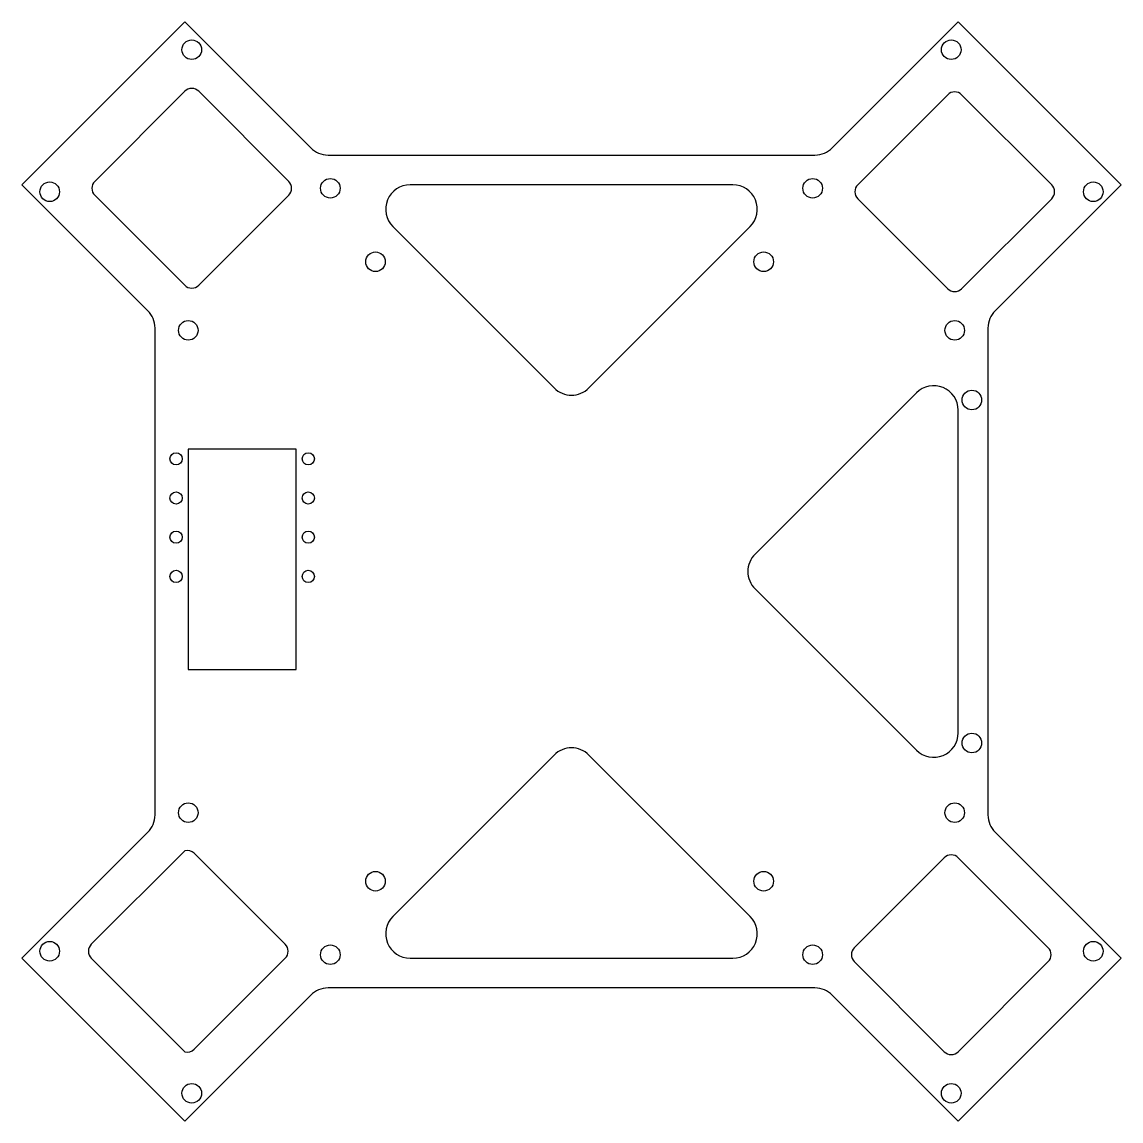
# Model space of a CAD drawing. Header units: inches. Extents: x -7.76 to 1.07, y -7.76 to 1.07.
import ezdxf

# ---------------------------------------------------------------- set-up
doc = ezdxf.new("R2010")
doc.units = ezdxf.units.IN
doc.layers.get('0').update_dxf_attribs({"linetype": 'CONTINUOUS'})

msp = doc.modelspace()

# ---------------------------------------------------------------- linework, layer by layer
for points in [[(-1.2508, 0.0577), (-0.2394, 1.069), (1.069, -0.2394), (0.0577, -1.2508, 0.198912), (0, -1.39), (0, -5.3029, 0.198912), (0.0577, -5.4421), (1.069, -6.4535), (-0.2394, -7.7619), (-1.2508, -6.7506, 0.198912), (-1.39, -6.6929), (-5.3029, -6.6929, 0.198912), (-5.4421, -6.7506), (-6.4535, -7.7619), (-7.7619, -6.4535), (-6.7506, -5.4421, 0.198912), (-6.6929, -5.3029), (-6.6929, -1.39, 0.198912), (-6.7506, -1.2508), (-7.7619, -0.2394), (-6.4535, 1.069), (-5.4421, 0.0577, 0.198912), (-5.3029, 0), (-1.39, 0, 0.198912)], [(-7.1773, -0.3229), (-6.4535, -1.0468, 0.414214), (-6.3421, -1.0468), (-5.6183, -0.3229, 0.414214), (-5.6183, -0.2116), (-6.3421, 0.5122, 0.414214), (-6.4535, 0.5122), (-7.1773, -0.2116, 0.414214)], [(-0.3229, 0.4844), (-1.0468, -0.2394, 0.414214), (-1.0468, -0.3508), (-0.3229, -1.0746, 0.414214), (-0.2116, -1.0746), (0.5122, -0.3508, 0.414214), (0.5122, -0.2394), (-0.2116, 0.4844, 0.414214)], [(-3.2073, -1.8719), (-1.9108, -0.5755, 0.668179), (-2.05, -0.2394), (-4.6429, -0.2394, 0.668179), (-4.7821, -0.5755), (-3.4857, -1.8719, 0.414214)], [(-1.8719, -3.4857), (-0.5755, -4.7821, 0.668179), (-0.2394, -4.6429), (-0.2394, -2.05, 0.668179), (-0.5755, -1.9109), (-1.8719, -3.2073, 0.414214)], [(-1.9108, -6.1174), (-3.2073, -4.821, 0.414214), (-3.4857, -4.821), (-4.7821, -6.1174, 0.668179), (-4.6429, -6.4535), (-2.05, -6.4535, 0.668179)], [(-6.4535, -5.5905), (-6.4535, -5.5905), (-7.2051, -6.3421, 0.414214), (-7.2051, -6.4535), (-6.4535, -7.2051), (-6.4535, -7.2051), (-6.4535, -7.2051, 0.267949), (-6.3774, -7.1848), (-5.6462, -6.4535, 0.414214), (-5.6462, -6.3421), (-6.3774, -5.6109, 0.267949), (-6.4535, -5.5905)], [(-0.3508, -5.6462), (-1.0746, -6.37, 0.414214), (-1.0746, -6.4813), (-0.3508, -7.2051, 0.414214), (-0.2394, -7.2051), (0.4844, -6.4813, 0.414214), (0.4844, -6.37), (-0.2394, -5.6462, 0.414214)]]:
    msp.add_lwpolyline(points, format="xyb", close=True)
msp.add_lwpolyline([(-6.4256, -4.1339), (-5.5595, -4.1339), (-5.5595, -2.3622), (-6.4256, -2.3622)], close=True)
for centre, radius in [((-6.3978, 0.8463), 0.0787), ((-0.2951, 0.8463), 0.0787), ((-7.5392, -0.2951), 0.0787), ((-5.2843, -0.2673), 0.0787), ((-1.4087, -0.2673), 0.0787), ((0.8463, -0.2951), 0.0787), ((-4.9213, -0.8578), 0.0787), ((-1.8024, -0.8578), 0.0787), ((-6.4256, -1.4087), 0.0787), ((-0.2673, -1.4087), 0.0787), ((-0.1295, -1.9685), 0.0787), ((-6.5241, -2.4409), 0.0492), ((-5.4611, -2.4409), 0.0492), ((-6.5241, -2.7559), 0.0492), ((-5.4611, -2.7559), 0.0492), ((-6.5241, -3.0709), 0.0492), ((-5.4611, -3.0709), 0.0492), ((-6.5241, -3.3858), 0.0492), ((-5.4611, -3.3858), 0.0492), ((-0.1295, -4.7244), 0.0787), ((-6.4256, -5.2843), 0.0787), ((-0.2673, -5.2843), 0.0787), ((-4.9213, -5.8351), 0.0787), ((-1.8024, -5.8351), 0.0787), ((-7.5392, -6.3978), 0.0787), ((-5.2843, -6.4256), 0.0787), ((-1.4087, -6.4256), 0.0787), ((0.8463, -6.3978), 0.0787), ((-6.3978, -7.5392), 0.0787), ((-0.2951, -7.5392), 0.0787)]:
    msp.add_circle(centre, radius)

doc.saveas('drawing.dxf')
